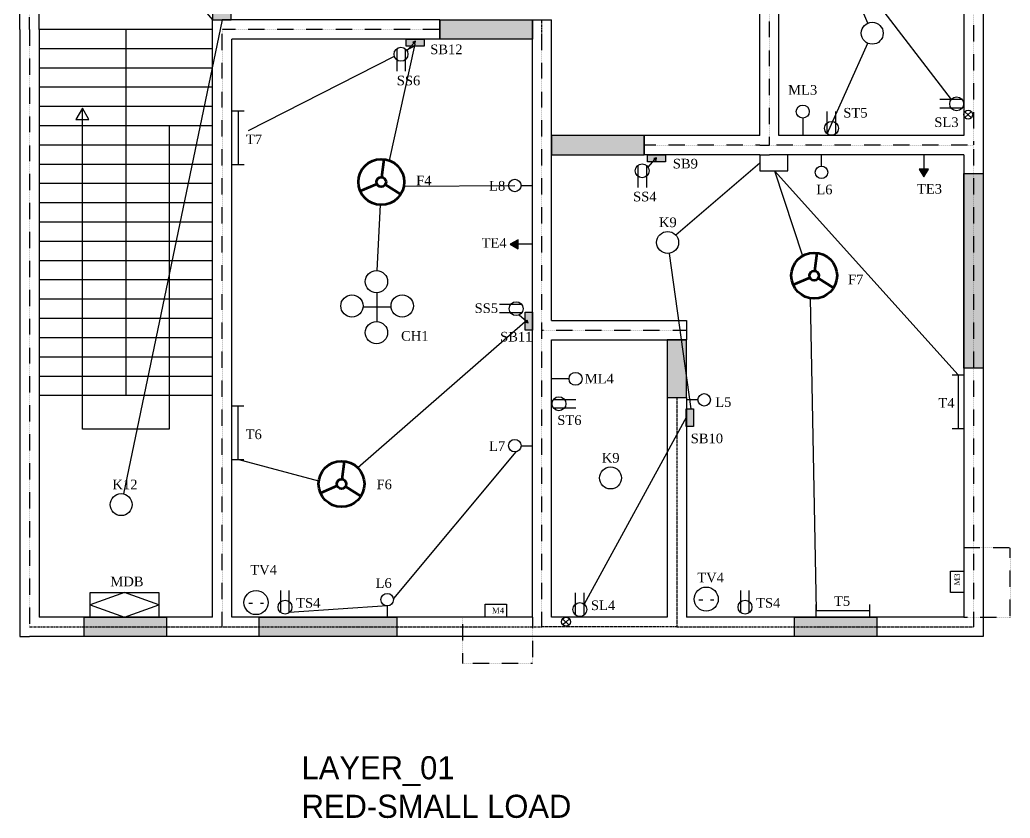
# Model space of a CAD drawing. Header units: inches. Extents: x -1325 to 3116, y -95 to 942.
# Drawn here: x 866 to 1380, y -26 to 389 of the extents above; entities that cross this region are included whole.
import ezdxf

# ---------------------------------------------------------------- set-up
doc = ezdxf.new("R2010")
doc.units = ezdxf.units.IN
doc.header["$MEASUREMENT"] = 0
doc.linetypes.add('DASHED', pattern=[0.75, 0.5, -0.25])
doc.linetypes.add('DOT', pattern=[0.25, 0, -0.25])

msp = doc.modelspace()

# ---------------------------------------------------------------- hatches: boundary and pattern name
h = msp.add_hatch(color=256)
h.set_gradient(color1=(186, 167, 69), color2=(201, 186, 110), one_color=1, tint=0.61, name='SPHERICAL')
h.paths.add_polyline_path([(1048.16, 622.57), (1058.16, 622.57), (1058.16, 586.57), (1048.16, 586.57)])
h.paths.add_polyline_path([(1006.54, 576.57), (975.79, 576.57), (975.79, 586.57), (1006.54, 586.57)])
h.paths.add_polyline_path([(975.79, 472.57), (966.16, 472.57), (966.16, 388.57), (975.79, 388.57)])
h.paths.add_polyline_path([(1084.16, 388.57), (1132.21, 388.57), (1132.21, 378.57), (1084.16, 378.57)])
h.paths.add_polyline_path([(1190.16, 328.57), (1142.16, 328.57), (1142.16, 318.57), (1190.16, 318.57)])
h.paths.add_polyline_path([(1202.16, 192.57), (1212.16, 192.57), (1212.16, 222.57), (1202.16, 222.57)])
h = msp.add_hatch(color=63)
h.set_gradient(color1=(152, 176, 79), color2=(174, 193, 118), one_color=1, tint=0.61, name='SPHERICAL')
h.paths.add_polyline_path([(1356.16, 533.16), (1366.16, 533.16), (1366.16, 432.16), (1356.16, 432.16)])
h.paths.add_polyline_path([(1268.23, 78.66), (1311, 78.57), (1311.02, 68.57), (1268.23, 68.57)])
h.paths.add_polyline_path([(990.42, 78.66), (1061.83, 78.57), (1061.83, 68.57), (990.42, 68.57)])
h.paths.add_polyline_path([(899.52, 78.66), (942.29, 78.57), (942.31, 68.57), (899.52, 68.57)])
h = msp.add_hatch(color=256)
h.set_gradient(color1=(131, 145, 143), color2=(117, 132, 130), one_color=1, tint=0.49, name='SPHERICAL')
h.paths.add_polyline_path([(1066.67, 378.62), (1075.98, 378.62), (1075.98, 374.94), (1066.67, 374.94)])
h = msp.add_hatch(color=256)
h.set_gradient(color1=(7, 8, 8), color2=(28, 33, 33), one_color=1, tint=0.12, name='SPHERICAL')
h.paths.add_polyline_path([(1071.17, 376), (1071.48, 377.42), (1070.1, 376.98)])
h = msp.add_hatch(color=256)
h.set_gradient(color1=(131, 145, 143), color2=(117, 132, 130), one_color=1, tint=0.49, name='SPHERICAL')
h.paths.add_polyline_path([(1191.94, 318.58), (1201.25, 318.58), (1201.25, 314.9), (1191.94, 314.9)])
h = msp.add_hatch(color=256)
h.set_gradient(color1=(7, 8, 8), color2=(28, 33, 33), one_color=1, tint=0.12, name='SPHERICAL')
h.paths.add_polyline_path([(1196.35, 315.55), (1196.67, 316.97), (1195.29, 316.53)])
h = msp.add_hatch(color=256)
h.set_gradient(one_color=1, tint=1)
h.paths.add_polyline_path([(1335.36, 307.03), (1337.73, 311.14), (1332.99, 311.14)])
h = msp.add_hatch(color=256)
h.set_gradient(color1=(7, 8, 8), color2=(28, 33, 33), one_color=1, tint=0.12, name='SPHERICAL')
h.paths.add_polyline_path([(1335.36, 307.03), (1337.73, 311.14), (1332.99, 311.14)])
h = msp.add_hatch(color=63)
h.set_gradient(color1=(152, 176, 79), color2=(174, 193, 118), one_color=1, tint=0.61, name='SPHERICAL')
h.paths.add_polyline_path([(1356.16, 308.85), (1366.16, 308.85), (1366.16, 207.85), (1356.16, 207.85)])
h = msp.add_hatch(color=256)
h.set_gradient(one_color=1, tint=1)
h.paths.add_polyline_path([(1120.62, 272.11), (1124.72, 269.74), (1124.72, 274.48)])
h = msp.add_hatch(color=256)
h.set_gradient(color1=(7, 8, 8), color2=(28, 33, 33), one_color=1, tint=0.12, name='SPHERICAL')
h.paths.add_polyline_path([(1120.62, 272.11), (1124.72, 269.74), (1124.72, 274.48)])
h = msp.add_hatch(color=256)
h.set_gradient(color1=(131, 145, 143), color2=(117, 132, 130), one_color=1, tint=0.49, name='SPHERICAL')
h.paths.add_polyline_path([(1132.16, 236.89), (1132.16, 227.57), (1128.48, 227.57), (1128.48, 236.89)])
h = msp.add_hatch(color=256)
h.set_gradient(color1=(7, 8, 8), color2=(28, 33, 33), one_color=1, tint=0.12, name='SPHERICAL')
h.paths.add_polyline_path([(1128.54, 231.71), (1129.95, 231.39), (1129.52, 232.77)])
h = msp.add_hatch(color=256)
h.set_gradient(color1=(131, 145, 143), color2=(117, 132, 130), one_color=1, tint=0.49, name='SPHERICAL')
h.paths.add_polyline_path([(1215.73, 186.77), (1215.73, 177.46), (1212.05, 177.46), (1212.05, 186.77)])

# ---------------------------------------------------------------- linework, layer by layer
for p, q in [((866.16, 383.57), (866.16, 499.57)), ((876.16, 383.57), (876.16, 499.57)), ((1250.16, 328.57), (1250.16, 429.57)), ((1260.16, 328.57), (1260.16, 429.57)), ((1366.16, 429.57), (1366.16, 323.57)), ((1356.16, 424.57), (1356.16, 328.57)), ((966.16, 383.57), (966.16, 388.57)), ((966.16, 388.57), (971.16, 388.57)), ((1084.16, 388.57), (971.16, 388.57)), ((1084.16, 388.57), (1084.16, 378.57)), ((1132.16, 381.57), (1132.16, 388.57)), ((1132.16, 388.57), (1142.16, 388.57)), ((1142.16, 381.57), (1142.16, 388.57)), ((866.16, 383.57), (866.16, 73.57)), ((876.16, 383.57), (876.16, 78.57)), ((876.16, 383.57), (876.16, 78.57)), ((921.16, 383.57), (876.16, 383.57)), ((921.16, 383.57), (921.13, 193.57)), ((966.16, 383.57), (921.16, 383.57)), ((966.16, 78.57), (966.16, 383.57)), ((1132.16, 227.57), (1132.16, 381.57)), ((1142.16, 232.57), (1142.16, 381.57)), ((976.16, 78.57), (976.16, 378.57)), ((1084.16, 378.57), (976.16, 378.57)), ((1067.09, 372.52), (1070.61, 376.51)), ((921.13, 373.57), (876.13, 373.57)), ((966.16, 373.57), (921.16, 373.57)), ((1061.78, 373.57), (1061.78, 362.01)), ((1066.21, 373.54), (1066.21, 362.01)), ((921.13, 363.57), (876.13, 363.57)), ((966.16, 363.57), (921.16, 363.57)), ((921.13, 353.57), (876.13, 353.57)), ((966.16, 353.57), (921.16, 353.57)), ((1355.23, 347.16), (1343.67, 347.16)), ((921.13, 343.57), (876.13, 343.57)), ((898.63, 333.57), (898.63, 342.65)), ((966.16, 343.57), (921.16, 343.57)), ((976.24, 341.32), (982.53, 341.32)), ((979.49, 341.32), (979.49, 313.55)), ((1285.22, 329.46), (1285.22, 340.99)), ((1289.65, 329.43), (1289.65, 340.99)), ((1355.19, 342.73), (1343.67, 342.73)), ((1356.53, 337.95), (1358.35, 339.42)), ((1356.54, 340.9), (1359.99, 337.75)), ((1358.35, 339.42), (1360.11, 340.97)), ((1272.52, 337.6), (1272.52, 328.64)), ((921.13, 333.57), (876.13, 333.57)), ((898.63, 176.07), (898.63, 333.57)), ((966.16, 333.57), (921.16, 333.57)), ((943.66, 333.57), (943.66, 176.07)), ((1250.16, 328.57), (1190.16, 328.57)), ((1190.16, 328.57), (1190.16, 318.57)), ((1356.16, 328.57), (1260.16, 328.57)), ((921.13, 323.57), (876.13, 323.57)), ((966.16, 323.57), (921.16, 323.57)), ((1250.16, 323.57), (1255.16, 323.57)), ((1366.16, 323.57), (1366.16, 227.57)), ((921.13, 313.57), (876.13, 313.57)), ((966.16, 313.57), (921.16, 313.57)), ((1250.16, 318.57), (1190.16, 318.57)), ((1192.28, 312.07), (1195.8, 316.06)), ((1250.16, 318.57), (1255.16, 318.57)), ((1250.16, 318.57), (1250.16, 310.21)), ((1356.16, 318.57), (1255.16, 318.57)), ((1264.82, 310.21), (1264.82, 318.57)), ((1282.24, 312.7), (1282.24, 318.57)), ((1335.35, 318.67), (1335.36, 309.77)), ((1356.16, 318.57), (1356.16, 227.57)), ((976.24, 313.53), (982.53, 313.53)), ((1186.97, 313.12), (1186.97, 301.56)), ((1191.4, 313.09), (1191.4, 301.56)), ((1250.16, 310.21), (1264.82, 310.21)), ((921.13, 303.57), (876.13, 303.57)), ((966.16, 303.57), (921.16, 303.57)), ((1126.27, 302.61), (1132.14, 302.61)), ((921.13, 293.57), (876.13, 293.57)), ((966.16, 293.57), (921.16, 293.57)), ((921.13, 283.57), (876.13, 283.57)), ((966.16, 283.57), (921.16, 283.57)), ((921.13, 273.57), (876.13, 273.57)), ((966.16, 273.57), (921.16, 273.57)), ((1132.25, 272.11), (1123.35, 272.11)), ((921.13, 263.57), (876.13, 263.57)), ((966.16, 263.57), (921.16, 263.57)), ((921.13, 253.57), (876.13, 253.57)), ((966.16, 253.57), (921.16, 253.57)), ((1051.4, 246.92), (1051.4, 232.04)), ((921.13, 243.57), (876.13, 243.57)), ((966.16, 243.57), (921.16, 243.57)), ((1044.31, 239.6), (1058.83, 239.6)), ((1126.67, 240.87), (1115.11, 240.87)), ((1126.63, 236.44), (1115.11, 236.44)), ((921.13, 233.57), (876.13, 233.57)), ((966.16, 233.57), (921.16, 233.57)), ((1125.34, 235.41), (1129.04, 232.26)), ((1142.16, 232.57), (1207.16, 232.57)), ((1207.16, 232.57), (1212.16, 232.57)), ((1212.16, 232.57), (1212.16, 222.57)), ((1132.16, 78.57), (1132.16, 227.57)), ((1356.16, 227.57), (1356.16, 78.57)), ((1366.16, 227.57), (1366.16, 73.57)), ((921.13, 223.57), (876.13, 223.57)), ((966.16, 223.57), (921.16, 223.57)), ((1142.16, 78.57), (1142.16, 222.57)), ((1142.16, 222.57), (1207.16, 222.57)), ((1207.16, 222.57), (1212.16, 222.57)), ((921.13, 213.57), (876.13, 213.57)), ((966.16, 213.57), (921.16, 213.57)), ((921.13, 203.57), (876.13, 203.57)), ((966.16, 203.57), (921.16, 203.57)), ((1151.22, 202.27), (1142.26, 202.27)), ((1349.96, 204.37), (1356.25, 204.37)), ((1353.22, 204.37), (1353.22, 176.61)), ((921.13, 193.57), (876.13, 193.57)), ((966.16, 193.57), (921.16, 193.57)), ((1143.14, 191.59), (1154.67, 191.59)), ((1202.16, 192.57), (1202.16, 78.57)), ((1202.16, 192.57), (1212.16, 192.57)), ((1212.16, 192.57), (1212.16, 78.57)), ((1212.16, 192.57), (1212.16, 78.57)), ((1212.16, 192.57), (1212.16, 78.57)), ((1212.16, 192.57), (1212.16, 78.57)), ((1218.13, 191.38), (1212.26, 191.38)), ((976.11, 188.24), (982.4, 188.24)), ((979.37, 188.24), (979.37, 160.47)), ((1143.11, 187.16), (1154.67, 187.16)), ((943.66, 176.07), (898.63, 176.07)), ((1349.96, 176.58), (1356.25, 176.58)), ((1126.27, 167.56), (1132.14, 167.56)), ((976.11, 160.45), (982.4, 160.45)), ((920.53, 91.36), (902.71, 85.01)), ((938.34, 85.01), (920.53, 91.36)), ((1001.57, 80.97), (1001.57, 92.49)), ((1006, 80.93), (1006, 92.49)), ((1154.56, 79.68), (1154.56, 91.21)), ((1158.99, 79.65), (1158.99, 91.21)), ((1218.6, 87.62), (1220.6, 87.62)), ((1224.66, 87.62), (1226.3, 87.62)), ((1240.29, 80.97), (1240.29, 92.49)), ((1244.72, 80.93), (1244.72, 92.49)), ((902.71, 85.01), (920.53, 78.66)), ((920.53, 78.66), (938.34, 85.01)), ((984.96, 85.81), (986.96, 85.81)), ((991.02, 85.81), (992.66, 85.81)), ((1056.85, 84.45), (1006, 80.93)), ((1056.85, 84.45), (1056.85, 78.59)), ((1279.5, 78.78), (1279.5, 85.08)), ((1307.29, 78.78), (1307.29, 85.08)), ((966.16, 78.57), (876.16, 78.57)), ((1132.16, 78.57), (976.16, 78.57)), ((1202.16, 78.57), (1142.16, 78.57)), ((1147.86, 77.67), (1151.31, 74.52)), ((1149.68, 76.2), (1151.43, 77.74)), ((1356.16, 78.57), (1212.16, 78.57)), ((1279.5, 82.04), (1307.27, 82.04)), ((866.16, 73.57), (866.16, 68.57)), ((1147.86, 74.72), (1149.68, 76.2)), ((1366.16, 73.57), (1366.16, 68.57)), ((866.16, 68.57), (871.16, 68.57)), ((971.16, 68.57), (871.16, 68.57)), ((1137.16, 68.57), (971.16, 68.57)), ((1207.16, 68.57), (1137.16, 68.57)), ((1361.16, 68.57), (1207.16, 68.57)), ((1366.16, 68.57), (1361.16, 68.57))]:
    msp.add_line(p, q)
at = {"color": 0, "linetype": 'DOT'}
for p, q in [((871.16, 383.57), (871.16, 499.57)), ((1255.16, 323.57), (1255.16, 429.57)), ((1361.16, 429.57), (1361.16, 323.57)), ((871.16, 383.57), (871.16, 73.57)), ((971.16, 73.57), (971.16, 383.57)), ((1084.16, 383.57), (971.16, 383.57)), ((1137.16, 227.57), (1137.16, 381.57)), ((1250.16, 323.57), (1190.16, 323.57)), ((1361.16, 323.57), (1255.16, 323.57)), ((1361.16, 323.57), (1361.16, 73.57)), ((1137.16, 73.57), (1137.16, 227.57)), ((1137.16, 227.57), (1212.16, 227.57))]:
    msp.add_line(p, q, dxfattribs=at)
at = {"color": 1}
for p, q in [((925.06, 437.33), (966.16, 388.57)), ((1306.3, 386.88), (1290.16, 424.57)), ((1290.16, 424.57), (1349.5, 347.16)), ((971.16, 388.57), (919.92, 142.56)), ((1071.17, 376), (1057.82, 315.61)), ((1285.22, 329.46), (1306.21, 376.42)), ((1070.93, 374.94), (1066.87, 372.86)), ((1060.53, 369.63), (984.69, 330.89)), ((1250.16, 314.26), (1206.7, 276.76)), ((1257.91, 310.21), (1272.45, 266.11)), ((1257.91, 310.21), (1353.22, 204.37)), ((1065.45, 302.28), (1123.03, 302.61)), ((1053.17, 292.54), (1051.52, 258.5)), ((1203.17, 267.38), (1214.43, 186.77)), ((1276, 255.33), (1276.19, 254.77)), ((1276.39, 244.09), (1279.5, 82.04)), ((1128.48, 231.87), (1041.63, 156.05)), ((1212.16, 182.62), (1158.99, 85.38)), ((1021.33, 149.24), (979.37, 160.47)), ((1123.61, 164.38), (1060.04, 88.27))]:
    msp.add_line(p, q, dxfattribs=at)
at = {"linetype": 'DASHED'}
for p, q in [((1137.16, 381.57), (1137.16, 388.57)), ((1207.16, 192.57), (1207.16, 73.57)), ((871.16, 73.57), (1137.16, 73.57)), ((1207.16, 73.57), (1137.16, 73.57)), ((1207.16, 73.57), (1361.16, 73.57))]:
    msp.add_line(p, q, dxfattribs=at)
at = {"lineweight": 70}
for p, q in [((1054.09, 306.87), (1055.34, 316.22)), ((1051.51, 303.38), (1042.88, 299.59)), ((1055.81, 303.07), (1063.79, 298.05)), ((1278.76, 258.26), (1280.01, 267.61)), ((1276.19, 254.77), (1267.55, 250.98)), ((1280.48, 254.46), (1288.47, 249.44)), ((1033.47, 150.16), (1034.73, 159.51)), ((1030.9, 146.68), (1022.26, 142.89)), ((1035.19, 146.36), (1043.18, 141.34))]:
    msp.add_line(p, q, dxfattribs=at)
at = {"color": 7, "linetype": 'DOT'}
for p, q in [((1380.16, 114.57), (1356.16, 114.57)), ((1380.16, 78.57), (1380.16, 114.57)), ((1096.16, 54.57), (1096.16, 78.57)), ((1132.16, 78.57), (1132.16, 54.57)), ((1356.16, 78.57), (1380.16, 78.57)), ((1132.16, 54.57), (1096.16, 54.57))]:
    msp.add_line(p, q, dxfattribs=at)
for points in [[(975.79, 472.57), (966.16, 472.57), (966.16, 388.57), (975.79, 388.57)], [(1084.16, 388.57), (1132.21, 388.57), (1132.21, 378.57), (1084.16, 378.57)], [(1066.67, 378.62), (1075.98, 378.62), (1075.98, 374.94), (1066.67, 374.94)], [(1071.17, 376), (1071.48, 377.42), (1070.1, 376.98)], [(898.62, 342.66), (895.26, 336.84), (901.98, 336.84)], [(1190.16, 328.57), (1142.16, 328.57), (1142.16, 318.57), (1190.16, 318.57)], [(1191.94, 318.58), (1201.25, 318.58), (1201.25, 314.9), (1191.94, 314.9)], [(1196.35, 315.55), (1196.67, 316.97), (1195.29, 316.53)], [(1335.36, 307.03), (1337.73, 311.14), (1332.99, 311.14)], [(1356.16, 308.85), (1366.16, 308.85), (1366.16, 207.85), (1356.16, 207.85)], [(1120.62, 272.11), (1124.72, 269.74), (1124.72, 274.48)], [(1132.16, 236.89), (1132.16, 227.57), (1128.48, 227.57), (1128.48, 236.89)], [(1128.54, 231.71), (1129.95, 231.39), (1129.52, 232.77)], [(1202.16, 192.57), (1212.16, 192.57), (1212.16, 222.57), (1202.16, 222.57)], [(1215.73, 186.77), (1215.73, 177.46), (1212.05, 177.46), (1212.05, 186.77)], [(1349.26, 91.38), (1349.26, 102.48), (1356.11, 102.48), (1356.11, 91.38)], [(902.71, 91.36), (938.34, 91.36), (938.34, 78.66), (902.71, 78.66)], [(1107.62, 85.38), (1118.72, 85.38), (1118.72, 78.53), (1107.62, 78.53)], [(899.52, 78.66), (942.29, 78.57), (942.31, 68.57), (899.52, 68.57)], [(990.42, 78.66), (1061.83, 78.57), (1061.83, 68.57), (990.42, 68.57)], [(1268.23, 78.66), (1311, 78.57), (1311.02, 68.57), (1268.23, 68.57)]]:
    msp.add_lwpolyline(points, close=True)
for centre, radius in [((1308.54, 381.63), 5.71), ((1063.98, 370.71), 3.61), ((1063.98, 370.71), 3.61), ((1352.36, 344.97), 3.61), ((1352.36, 344.97), 3.61), ((1272.52, 340.97), 3.37), ((1358.35, 339.42), 2.34), ((1287.46, 332.29), 3.61), ((1189.16, 310.26), 3.61), ((1282.24, 309.47), 3.24), ((1123.03, 302.61), 3.24), ((1202.38, 273.04), 5.71), ((1051.24, 252.71), 5.79), ((1038.53, 240.09), 5.79), ((1064.61, 240.09), 5.79), ((1123.8, 238.68), 3.61), ((1123.8, 238.68), 3.61), ((1051.24, 226.25), 5.79), ((1154.59, 202.27), 3.37), ((1145.97, 189.35), 3.61), ((1221.37, 191.38), 3.24), ((1123.03, 167.56), 3.24), ((1172.73, 150.83), 5.71), ((918.76, 136.98), 5.71), ((1222.39, 87.96), 6.26), ((988.75, 86.16), 6.26), ((1003.81, 83.8), 3.61), ((1003.81, 83.8), 3.61), ((1056.85, 87.69), 3.24), ((1242.53, 83.8), 3.61), ((1242.53, 83.8), 3.61), ((1156.8, 82.51), 3.61), ((1156.8, 82.51), 3.61), ((1149.68, 76.2), 2.34)]:
    msp.add_circle(centre, radius)
at = {"lineweight": 70}
for centre, radius in [((1053.75, 304.42), 11.9), ((1053.75, 304.42), 2.47), ((1278.42, 255.82), 11.9), ((1278.42, 255.82), 2.47), ((1033.13, 147.72), 11.9), ((1033.13, 147.72), 2.47)]:
    msp.add_circle(centre, radius, dxfattribs=at)

# ---------------------------------------------------------------- texts
msp.add_text('LAYER_01', height=12).set_placement((1012.39, -5.56))
at = {"color": 1}
msp.add_text('RED-SMALL LOAD', height=12, dxfattribs=at).set_placement((1012.39, -25.56))
at = {"char_height": 5, "width": 3.202, "attachment_point": 1}
for s, insert in [('{\\fTimes New Roman|b0|i0|c0|p18;SB12}', (1079.14, 375.75)), ('{\\fTimes New Roman|b0|i0|c0|p18;SS6}', (1061.82, 359.59)), ('{\\fTimes New Roman|b0|i0|c0|p18;ML3}', (1264.92, 354.71)), ('{\\fTimes New Roman|b0|i0|c0|p18;ST5}', (1293.55, 342.87)), ('{\\fTimes New Roman|b0|i0|c0|p18;SL3}', (1340.78, 337.94)), ('{\\fTimes New Roman|b0|i0|c0|p18;SB9}', (1205.07, 316.46)), ('{\\fTimes New Roman|b0|i0|c0|p18;F4}', (1071.86, 307.71)), ('{\\fTimes New Roman|b0|i0|c0|p18;L8}', (1109.71, 304.96)), ('{\\fTimes New Roman|b0|i0|c0|p18;TE3}', (1331.77, 303.38)), ('{\\fTimes New Roman|b0|i0|c0|p18;SS4}', (1184.44, 299.36)), ('{\\fTimes New Roman|b0|i0|c0|p18;L6}', (1279.54, 303.03)), ('{\\fTimes New Roman|b0|i0|c0|p18;K9}', (1197.86, 286)), ('{\\fTimes New Roman|b0|i0|c0|p18;TE4}', (1105.81, 275.27)), ('{\\fTimes New Roman|b0|i0|c0|p18;F7}', (1295.96, 256.34)), ('{\\fTimes New Roman|b0|i0|c0|p18;SS5}', (1102.2, 241.44)), ('{\\fTimes New Roman|b0|i0|c0|p18;CH1}', (1064.03, 227.06)), ('{\\fTimes New Roman|b0|i0|c0|p18;SB11}', (1115.43, 226.64)), ('{\\fTimes New Roman|b0|i0|c0|p18;ML4}', (1159.34, 204.86)), ('{\\fTimes New Roman|b0|i0|c0|p18;L5}', (1227.07, 192.74)), ('{\\fTimes New Roman|b0|i0|c0|p18;\\C5;T4}', (1342.86, 192.24)), ('{\\fTimes New Roman|b0|i0|c0|p18;ST6}', (1145.09, 183.35)), ('{\\fTimes New Roman|b0|i0|c0|p18;\\C5;T6}', (983.36, 175.98)), ('{\\fTimes New Roman|b0|i0|c0|p18;L7}', (1109.71, 169.9)), ('{\\fTimes New Roman|b0|i0|c0|p18;SB10}', (1214.36, 173.84)), ('{\\fTimes New Roman|b0|i0|c0|p18;K9}', (1168.2, 163.8)), ('{\\fTimes New Roman|b0|i0|c0|p18;K12}', (914.23, 149.95)), ('{\\fTimes New Roman|b0|i0|c0|p18;F6}', (1051.31, 150)), ('{\\fTimes New Roman|b0|i0|c0|p18;TV4}', (985.76, 105.69)), ('{\\fTimes New Roman|b0|i0|c0|p18;MDB}', (913.16, 99.61)), ('{\\fTimes New Roman|b0|i0|c0|p18;L6}', (1050.79, 98.81)), ('{\\fTimes New Roman|b0|i0|c0|p18;TV4}', (1217.76, 101.67)), ('{\\fTimes New Roman|b0|i0|c0|p18;TS4}', (1009.57, 88.53)), ('{\\fTimes New Roman|b0|i0|c0|p18;TS4}', (1248.28, 88.53)), ('{\\fTimes New Roman|b0|i0|c0|p18;\\C5;T5}', (1288.71, 89.45)), ('{\\fTimes New Roman|b0|i0|c0|p18;SL4}', (1162.55, 87.25))]:
    msp.add_mtext(s, dxfattribs=dict(at, insert=insert))
at = {"color": 1, "insert": (983.49, 329.06), "char_height": 5, "width": 3.202, "attachment_point": 1}
msp.add_mtext('{\\fTimes New Roman|b0|i0|c0|p18;\\C5;T7}', dxfattribs=at)
at = {"insert": (1351.08, 94.97), "char_height": 3, "attachment_point": 1, "rotation": 90}
msp.add_mtext('{\\fTimes New Roman|b0|i0|c0|p18;M3}', dxfattribs=at)
at = {"insert": (1111.21, 83.56), "char_height": 3, "attachment_point": 1}
msp.add_mtext('{\\fTimes New Roman|b0|i0|c0|p18;M4}', dxfattribs=at)

doc.saveas('drawing.dxf')
